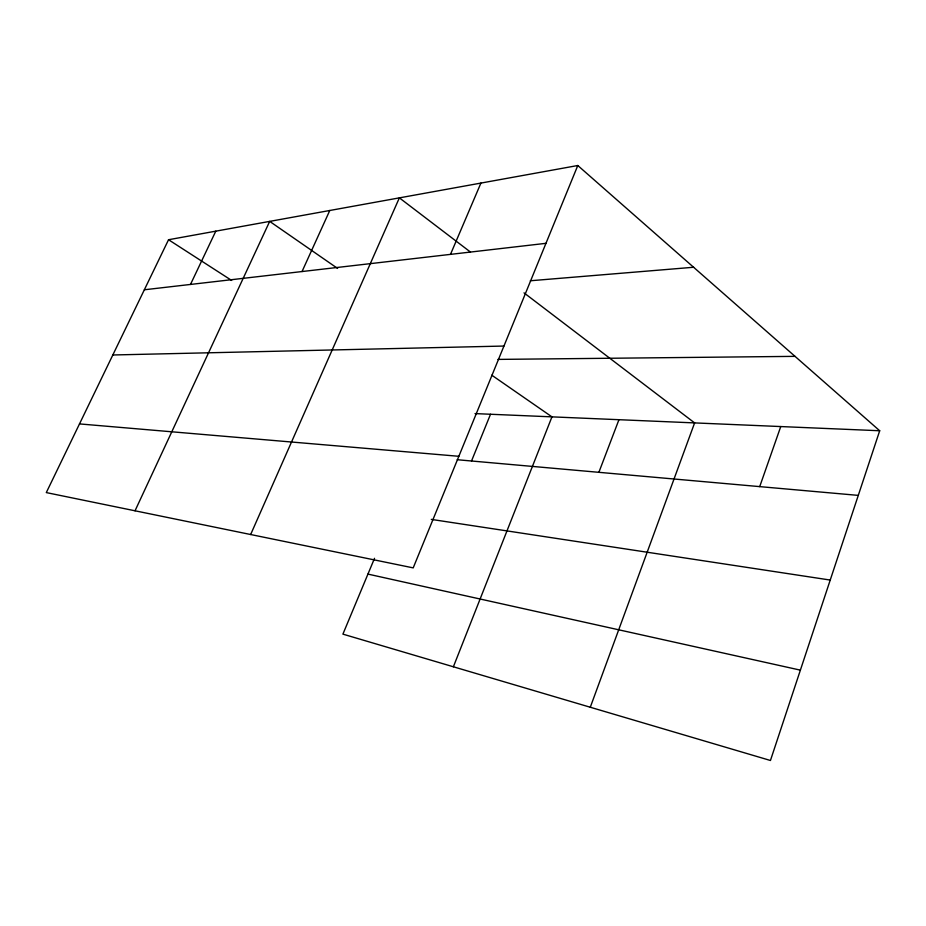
<?xml version="1.0" encoding="UTF-8"?>
<svg xmlns="http://www.w3.org/2000/svg" width="926" height="926" viewBox="0 0 926 926"><rect width="100%" height="100%" fill="white"/><g stroke="black" fill="none" stroke-linecap="round" stroke-linejoin="round"><path stroke-width="1.39" d="M577.789 165.511L413.204 567.881L46.3 492.586L168.544 239.73L577.789 165.511L879.7 430.752L770.444 760.489L342.909 634.136L374.521 558.32M759.714 486.613L780.757 426.55M590.29 707.244L694.616 422.904L524.023 292.871M598.879 472.318L618.95 419.698M453.381 666.789L551.954 416.862L491.787 375.192M471.519 460.998L490.514 414.258M450.487 254.372L480.918 183.082M250.657 534.522L399.372 197.863L470.454 252.046M302.038 271.538L329.783 210.491M135.034 510.793L269.686 221.383L337.608 268.424M190.49 284.444L215.793 231.164M144.352 289.78L545.958 243.33M530.32 280.763L693.609 267.255M112.822 354.982L503.941 346.046M497.956 359.404L795.029 356.36M475.015 413.598L879.7 430.752M79.497 423.911L458.845 456.298M457.201 459.724L858.286 495.387M431.296 519.393L830.228 580.058M367.946 574.097L800.377 670.146M168.544 239.73L231.662 280.439"/></g></svg>
